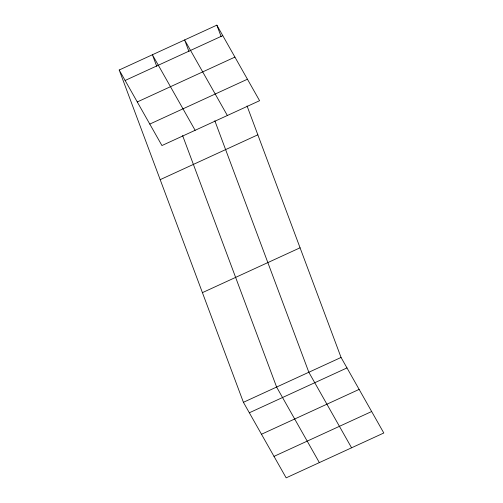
<?xml version="1.0" encoding="UTF-8"?>
<svg xmlns="http://www.w3.org/2000/svg" width="503" height="503" viewBox="0 0 503 503"><rect width="100%" height="100%" fill="white"/><g stroke="black" fill="none" stroke-linecap="round" stroke-linejoin="round"><path stroke-width="0.75" d="M119.198 70.005L216.843 25.15L259.586 100.694L161.941 145.549L119.198 70.005L243.414 402.306L286.157 477.85L383.802 432.995L341.059 357.451L247.048 105.951M125.121 80.474L222.772 35.625M137.275 101.952L234.92 57.097M149.793 124.078L247.438 79.223M160.187 179.659L257.838 134.81M202.42 292.645L300.071 247.79M243.414 402.306L341.059 357.451M249.337 412.774L346.982 367.926M261.485 434.252L359.136 389.397M274.003 456.378L371.654 411.523M227.362 115.501L184.62 39.951L188.939 51.495M195.139 130.302L152.396 54.752L156.716 66.295M351.578 447.802L308.836 372.251L214.825 120.751M319.355 462.603L276.612 387.052L182.602 135.552M216.843 25.15L221.163 36.694"/></g></svg>
